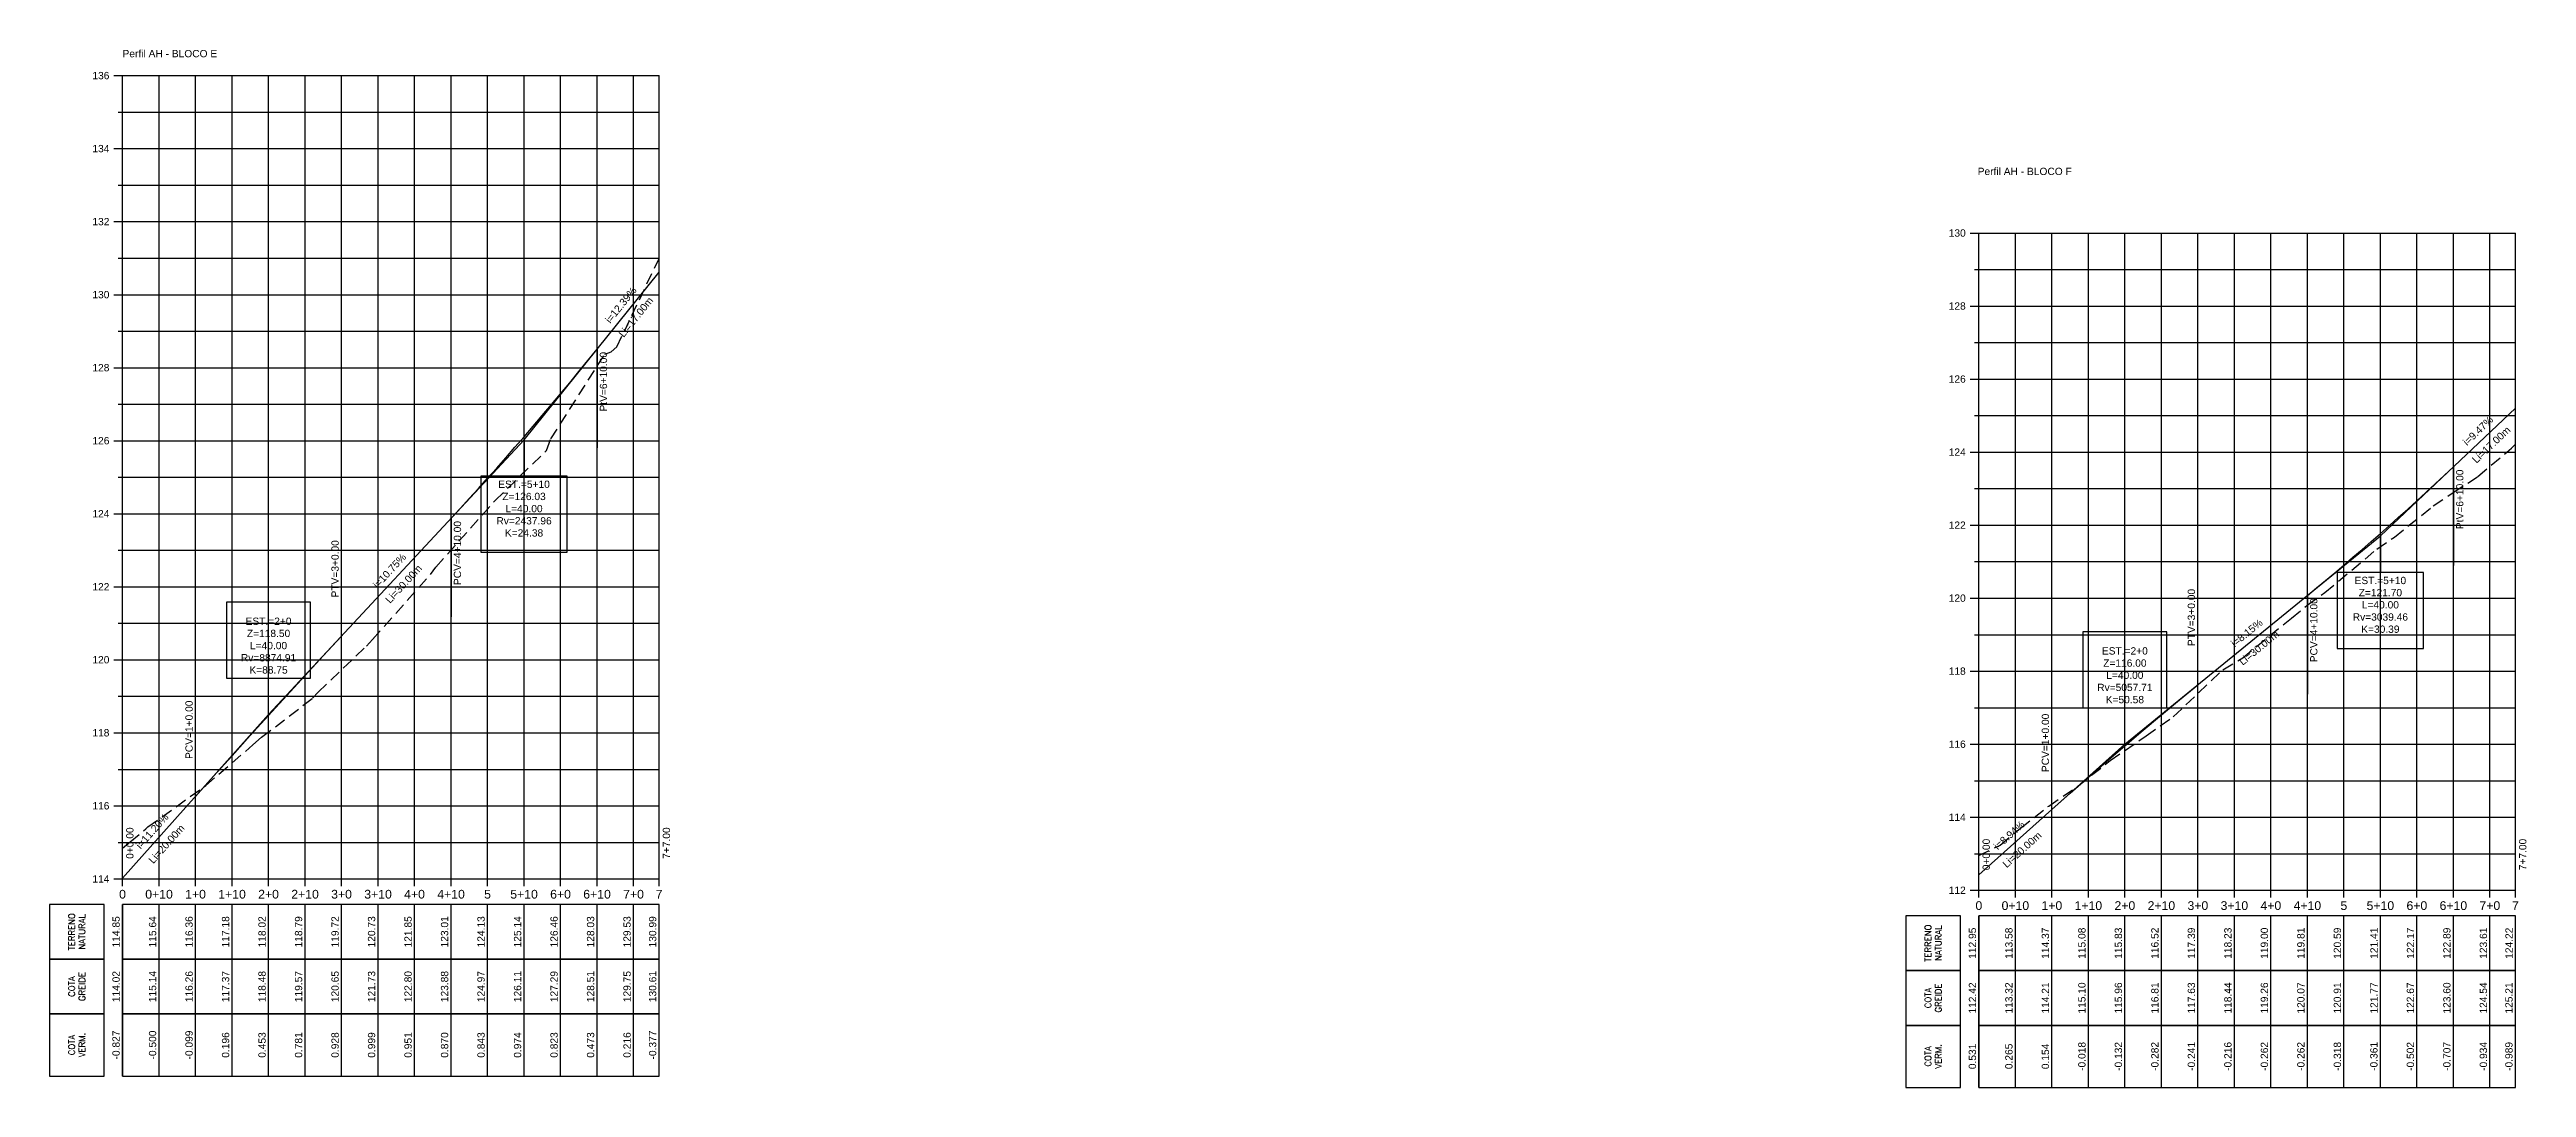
# Model space of a CAD drawing. Header units: metres. Extents: x 436314 to 439216, y 9612307 to 9615043.
# Drawn here: x 436314 to 436992, y 9612310 to 9612594 of the extents above; entities that cross this region are included whole.
import ezdxf

# ---------------------------------------------------------------- set-up
doc = ezdxf.new("R2010")
doc.units = ezdxf.units.M
doc.linetypes.add('HIDDEN', pattern=[9.525, 6.35, -3.175])
for name, color, linetype in [('Borda', 1, 'Continuous'), ('Cota', 2, 'Continuous'), ('COTA-TN', 7, 'Continuous'), ('Estacas', 7, 'Continuous'), ('Malha', 251, 'Continuous'), ('Perfil visualização', 7, 'Continuous'), ('PIs', 2, 'Continuous'), ('Plataforma 1', 10, 'Continuous'), ('Terreno', 3, 'HIDDEN'), ('TEXTO', 7, 'Continuous'), ('TXT-Curvas', 7, 'Continuous'), ('TXT-Estacas', 7, 'Continuous'), ('TXT-Perfil', 7, 'Continuous')]:
    doc.layers.add(name, color=color, linetype=linetype)
doc.styles.add('ARIAL', font='arial.ttf')
doc.styles.add('ROMANS', font='romans.shx')

msp = doc.modelspace()

# ---------------------------------------------------------------- linework, layer by layer
at = {"layer": 'Borda', "color": 3, "linetype": 'Continuous', "lineweight": -3}
for p, q in [((436331.16, 9612586.67), (436333.56, 9612586.67)), ((436332.36, 9612576.67), (436333.56, 9612576.67)), ((436331.16, 9612566.67), (436333.56, 9612566.67)), ((436332.36, 9612556.67), (436333.56, 9612556.67)), ((436331.16, 9612546.67), (436333.56, 9612546.67)), ((436839.74, 9612543.55), (436842.14, 9612543.55)), ((436332.36, 9612536.67), (436333.56, 9612536.67)), ((436840.94, 9612533.55), (436842.14, 9612533.55)), ((436331.16, 9612526.67), (436333.56, 9612526.67)), ((436839.74, 9612523.55), (436842.14, 9612523.55)), ((436332.36, 9612516.67), (436333.56, 9612516.67)), ((436840.94, 9612513.55), (436842.14, 9612513.55)), ((436331.16, 9612506.67), (436333.56, 9612506.67)), ((436839.74, 9612503.55), (436842.14, 9612503.55)), ((436332.36, 9612496.67), (436333.56, 9612496.67)), ((436840.94, 9612493.55), (436842.14, 9612493.55)), ((436331.16, 9612486.67), (436333.56, 9612486.67)), ((436839.74, 9612483.55), (436842.14, 9612483.55)), ((436332.36, 9612476.67), (436333.56, 9612476.67)), ((436840.94, 9612473.55), (436842.14, 9612473.55)), ((436331.16, 9612466.67), (436333.56, 9612466.67)), ((436839.74, 9612463.55), (436842.14, 9612463.55)), ((436332.36, 9612456.67), (436333.56, 9612456.67)), ((436840.94, 9612453.55), (436842.14, 9612453.55)), ((436331.16, 9612446.67), (436333.56, 9612446.67)), ((436839.74, 9612443.55), (436842.14, 9612443.55)), ((436332.36, 9612436.67), (436333.56, 9612436.67)), ((436840.94, 9612433.55), (436842.14, 9612433.55)), ((436331.16, 9612426.67), (436333.56, 9612426.67)), ((436839.74, 9612423.55), (436842.14, 9612423.55)), ((436332.36, 9612416.67), (436333.56, 9612416.67)), ((436840.94, 9612413.55), (436842.14, 9612413.55)), ((436331.16, 9612406.67), (436333.56, 9612406.67)), ((436839.74, 9612403.55), (436842.14, 9612403.55)), ((436332.36, 9612396.67), (436333.56, 9612396.67)), ((436840.94, 9612393.55), (436842.14, 9612393.55)), ((436331.16, 9612386.67), (436333.56, 9612386.67)), ((436839.74, 9612383.55), (436842.14, 9612383.55)), ((436332.36, 9612376.67), (436333.56, 9612376.67)), ((436840.94, 9612373.55), (436842.14, 9612373.55)), ((436331.16, 9612366.67), (436333.56, 9612366.67)), ((436331.16, 9612366.67), (436333.56, 9612366.67)), ((436839.74, 9612363.55), (436842.14, 9612363.55)), ((436839.74, 9612363.55), (436842.14, 9612363.55))]:
    msp.add_line(p, q, dxfattribs=at)
at = {"layer": 'Borda', "color": 1, "linetype": 'Continuous', "lineweight": -3}
for p, q in [((436333.56, 9612366.67), (436333.56, 9612586.67)), ((436333.56, 9612586.67), (436480.56, 9612586.67)), ((436480.56, 9612366.67), (436480.56, 9612586.67)), ((436842.14, 9612363.55), (436842.14, 9612543.55)), ((436842.14, 9612543.55), (436989.14, 9612543.55)), ((436989.14, 9612363.55), (436989.14, 9612543.55)), ((436333.56, 9612366.67), (436480.56, 9612366.67)), ((436842.14, 9612363.55), (436989.14, 9612363.55))]:
    msp.add_line(p, q, dxfattribs=at)
at = {"layer": 'COTA-TN', "color": 8, "linetype": 'Continuous', "lineweight": -3}
for p, q in [((436333.56, 9612312.67), (436333.56, 9612359.67)), ((436343.56, 9612312.67), (436343.56, 9612359.67)), ((436353.56, 9612312.67), (436353.56, 9612359.67)), ((436363.56, 9612312.67), (436363.56, 9612359.67)), ((436373.56, 9612312.67), (436373.56, 9612359.67)), ((436383.56, 9612312.67), (436383.56, 9612359.67)), ((436393.56, 9612312.67), (436393.56, 9612359.67)), ((436403.56, 9612312.67), (436403.56, 9612359.67)), ((436413.56, 9612312.67), (436413.56, 9612359.67)), ((436423.56, 9612312.67), (436423.56, 9612359.67)), ((436433.56, 9612312.67), (436433.56, 9612359.67)), ((436443.56, 9612312.67), (436443.56, 9612359.67)), ((436453.56, 9612312.67), (436453.56, 9612359.67)), ((436463.56, 9612312.67), (436463.56, 9612359.67)), ((436473.56, 9612312.67), (436473.56, 9612359.67)), ((436480.56, 9612312.67), (436480.56, 9612359.67)), ((436842.14, 9612309.55), (436842.14, 9612356.55)), ((436852.14, 9612309.55), (436852.14, 9612356.55)), ((436862.14, 9612309.55), (436862.14, 9612356.55)), ((436872.14, 9612309.55), (436872.14, 9612356.55)), ((436882.14, 9612309.55), (436882.14, 9612356.55)), ((436892.14, 9612309.55), (436892.14, 9612356.55)), ((436902.14, 9612309.55), (436902.14, 9612356.55)), ((436912.14, 9612309.55), (436912.14, 9612356.55)), ((436922.14, 9612309.55), (436922.14, 9612356.55)), ((436932.14, 9612309.55), (436932.14, 9612356.55)), ((436942.14, 9612309.55), (436942.14, 9612356.55)), ((436952.14, 9612309.55), (436952.14, 9612356.55)), ((436962.14, 9612309.55), (436962.14, 9612356.55)), ((436972.14, 9612309.55), (436972.14, 9612356.55)), ((436982.14, 9612309.55), (436982.14, 9612356.55)), ((436989.14, 9612309.55), (436989.14, 9612356.55))]:
    msp.add_line(p, q, dxfattribs=at)
for points in [[(436328.56, 9612344.67), (436328.56, 9612359.67), (436313.56, 9612359.67), (436313.56, 9612344.67)], [(436333.56, 9612344.67), (436480.56, 9612344.67), (436480.56, 9612359.67), (436333.56, 9612359.67)], [(436837.14, 9612341.55), (436837.14, 9612356.55), (436822.14, 9612356.55), (436822.14, 9612341.55)], [(436842.14, 9612341.55), (436989.14, 9612341.55), (436989.14, 9612356.55), (436842.14, 9612356.55)], [(436328.56, 9612329.67), (436328.56, 9612344.67), (436313.56, 9612344.67), (436313.56, 9612329.67)], [(436333.56, 9612329.67), (436480.56, 9612329.67), (436480.56, 9612344.67), (436333.56, 9612344.67)], [(436837.14, 9612326.55), (436837.14, 9612341.55), (436822.14, 9612341.55), (436822.14, 9612326.55)], [(436842.14, 9612326.55), (436989.14, 9612326.55), (436989.14, 9612341.55), (436842.14, 9612341.55)], [(436328.56, 9612312.67), (436328.56, 9612329.67), (436313.56, 9612329.67), (436313.56, 9612312.67)], [(436333.56, 9612312.67), (436480.56, 9612312.67), (436480.56, 9612329.67), (436333.56, 9612329.67)], [(436837.14, 9612309.55), (436837.14, 9612326.55), (436822.14, 9612326.55), (436822.14, 9612309.55)], [(436842.14, 9612309.55), (436989.14, 9612309.55), (436989.14, 9612326.55), (436842.14, 9612326.55)]]:
    msp.add_3dface(points, dxfattribs=at)
at = {"layer": 'Estacas', "color": 3, "linetype": 'Continuous', "lineweight": -3}
for p, q in [((436333.56, 9612364.67), (436333.56, 9612366.67)), ((436343.56, 9612364.67), (436343.56, 9612366.67)), ((436353.56, 9612364.67), (436353.56, 9612366.67)), ((436363.56, 9612364.67), (436363.56, 9612366.67)), ((436373.56, 9612364.67), (436373.56, 9612366.67)), ((436383.56, 9612364.67), (436383.56, 9612366.67)), ((436393.56, 9612364.67), (436393.56, 9612366.67)), ((436403.56, 9612364.67), (436403.56, 9612366.67)), ((436413.56, 9612364.67), (436413.56, 9612366.67)), ((436423.56, 9612364.67), (436423.56, 9612366.67)), ((436433.56, 9612364.67), (436433.56, 9612366.67)), ((436443.56, 9612364.67), (436443.56, 9612366.67)), ((436453.56, 9612364.67), (436453.56, 9612366.67)), ((436463.56, 9612364.67), (436463.56, 9612366.67)), ((436473.56, 9612364.67), (436473.56, 9612366.67)), ((436480.56, 9612364.67), (436480.56, 9612366.67)), ((436842.14, 9612361.55), (436842.14, 9612363.55)), ((436852.14, 9612361.55), (436852.14, 9612363.55)), ((436862.14, 9612361.55), (436862.14, 9612363.55)), ((436872.14, 9612361.55), (436872.14, 9612363.55)), ((436882.14, 9612361.55), (436882.14, 9612363.55)), ((436892.14, 9612361.55), (436892.14, 9612363.55)), ((436902.14, 9612361.55), (436902.14, 9612363.55)), ((436912.14, 9612361.55), (436912.14, 9612363.55)), ((436922.14, 9612361.55), (436922.14, 9612363.55)), ((436932.14, 9612361.55), (436932.14, 9612363.55)), ((436942.14, 9612361.55), (436942.14, 9612363.55)), ((436952.14, 9612361.55), (436952.14, 9612363.55)), ((436962.14, 9612361.55), (436962.14, 9612363.55)), ((436972.14, 9612361.55), (436972.14, 9612363.55)), ((436982.14, 9612361.55), (436982.14, 9612363.55)), ((436989.14, 9612361.55), (436989.14, 9612363.55))]:
    msp.add_line(p, q, dxfattribs=at)
at = {"layer": 'Malha', "color": 251, "linetype": 'Continuous', "lineweight": -3}
for p, q in [((436333.56, 9612586.67), (436480.56, 9612586.67)), ((436333.56, 9612366.67), (436333.56, 9612586.67)), ((436343.56, 9612366.67), (436343.56, 9612586.67)), ((436353.56, 9612366.67), (436353.56, 9612586.67)), ((436363.56, 9612366.67), (436363.56, 9612586.67)), ((436373.56, 9612366.67), (436373.56, 9612586.67)), ((436383.56, 9612366.67), (436383.56, 9612586.67)), ((436393.56, 9612366.67), (436393.56, 9612586.67)), ((436403.56, 9612366.67), (436403.56, 9612586.67)), ((436413.56, 9612366.67), (436413.56, 9612586.67)), ((436423.56, 9612366.67), (436423.56, 9612586.67)), ((436433.56, 9612366.67), (436433.56, 9612586.67)), ((436443.56, 9612366.67), (436443.56, 9612586.67)), ((436453.56, 9612366.67), (436453.56, 9612586.67)), ((436463.56, 9612366.67), (436463.56, 9612586.67)), ((436473.56, 9612366.67), (436473.56, 9612586.67)), ((436480.56, 9612366.67), (436480.56, 9612586.67)), ((436333.56, 9612576.67), (436480.56, 9612576.67)), ((436333.56, 9612566.67), (436480.56, 9612566.67)), ((436333.56, 9612556.67), (436480.56, 9612556.67)), ((436333.56, 9612546.67), (436480.56, 9612546.67)), ((436842.14, 9612543.55), (436989.14, 9612543.55)), ((436842.14, 9612363.55), (436842.14, 9612543.55)), ((436852.14, 9612363.55), (436852.14, 9612543.55)), ((436862.14, 9612363.55), (436862.14, 9612543.55)), ((436872.14, 9612363.55), (436872.14, 9612543.55)), ((436882.14, 9612363.55), (436882.14, 9612543.55)), ((436892.14, 9612363.55), (436892.14, 9612543.55)), ((436902.14, 9612363.55), (436902.14, 9612543.55)), ((436912.14, 9612363.55), (436912.14, 9612543.55)), ((436922.14, 9612363.55), (436922.14, 9612543.55)), ((436932.14, 9612363.55), (436932.14, 9612543.55)), ((436942.14, 9612363.55), (436942.14, 9612543.55)), ((436952.14, 9612363.55), (436952.14, 9612543.55)), ((436962.14, 9612363.55), (436962.14, 9612543.55)), ((436972.14, 9612363.55), (436972.14, 9612543.55)), ((436982.14, 9612363.55), (436982.14, 9612543.55)), ((436989.14, 9612363.55), (436989.14, 9612543.55)), ((436333.56, 9612536.67), (436480.56, 9612536.67)), ((436842.14, 9612533.55), (436989.14, 9612533.55)), ((436333.56, 9612526.67), (436480.56, 9612526.67)), ((436842.14, 9612523.55), (436989.14, 9612523.55)), ((436333.56, 9612516.67), (436480.56, 9612516.67)), ((436842.14, 9612513.55), (436989.14, 9612513.55)), ((436333.56, 9612506.67), (436480.56, 9612506.67)), ((436842.14, 9612503.55), (436989.14, 9612503.55)), ((436333.56, 9612496.67), (436480.56, 9612496.67)), ((436842.14, 9612493.55), (436989.14, 9612493.55)), ((436333.56, 9612486.67), (436480.56, 9612486.67)), ((436842.14, 9612483.55), (436989.14, 9612483.55)), ((436333.56, 9612476.67), (436480.56, 9612476.67)), ((436842.14, 9612473.55), (436989.14, 9612473.55)), ((436333.56, 9612466.67), (436480.56, 9612466.67)), ((436842.14, 9612463.55), (436989.14, 9612463.55)), ((436333.56, 9612456.67), (436480.56, 9612456.67)), ((436842.14, 9612453.55), (436989.14, 9612453.55)), ((436333.56, 9612446.67), (436480.56, 9612446.67)), ((436842.14, 9612443.55), (436989.14, 9612443.55)), ((436333.56, 9612436.67), (436480.56, 9612436.67)), ((436842.14, 9612433.55), (436989.14, 9612433.55)), ((436333.56, 9612426.67), (436480.56, 9612426.67)), ((436842.14, 9612423.55), (436989.14, 9612423.55)), ((436333.56, 9612416.67), (436480.56, 9612416.67)), ((436842.14, 9612413.55), (436989.14, 9612413.55)), ((436333.56, 9612406.67), (436480.56, 9612406.67)), ((436842.14, 9612403.55), (436989.14, 9612403.55)), ((436333.56, 9612396.67), (436480.56, 9612396.67)), ((436842.14, 9612393.55), (436989.14, 9612393.55)), ((436333.56, 9612386.67), (436480.56, 9612386.67)), ((436842.14, 9612383.55), (436989.14, 9612383.55)), ((436333.56, 9612376.67), (436480.56, 9612376.67)), ((436842.14, 9612373.55), (436989.14, 9612373.55)), ((436333.56, 9612366.67), (436480.56, 9612366.67)), ((436333.56, 9612366.67), (436480.56, 9612366.67)), ((436842.14, 9612363.55), (436989.14, 9612363.55)), ((436842.14, 9612363.55), (436989.14, 9612363.55))]:
    msp.add_line(p, q, dxfattribs=at)
at = {"layer": 'PIs', "color": 2, "linetype": 'Continuous', "lineweight": -3}
for p, q in [((436333.56, 9612366.67), (436333.56, 9612586.67)), ((436480.56, 9612366.67), (436480.56, 9612586.67)), ((436842.14, 9612363.55), (436842.14, 9612543.55)), ((436989.14, 9612363.55), (436989.14, 9612543.55))]:
    msp.add_line(p, q, dxfattribs=at)
at = {"layer": 'Plataforma 1', "color": 10, "linetype": 'Continuous', "lineweight": -3, "ltscale": 2}
for p, q in [((436443.56, 9612486.95), (436480.56, 9612532.81)), ((436458.56, 9612505.59), (436461.06, 9612508.65)), ((436461.06, 9612508.65), (436463.56, 9612511.74)), ((436451.06, 9612496.56), (436453.56, 9612499.55)), ((436453.56, 9612499.55), (436456.06, 9612502.56)), ((436456.06, 9612502.56), (436458.56, 9612505.59)), ((436446.06, 9612490.67), (436448.56, 9612493.61)), ((436448.56, 9612493.61), (436451.06, 9612496.56)), ((436952.14, 9612460.6), (436989.14, 9612495.62)), ((436373.56, 9612411.67), (436443.56, 9612486.95)), ((436441.06, 9612484.89), (436443.56, 9612487.77)), ((436443.56, 9612487.77), (436446.06, 9612490.67)), ((436433.56, 9612476.4), (436436.06, 9612479.2)), ((436436.06, 9612479.2), (436438.56, 9612482.03)), ((436438.56, 9612482.03), (436441.06, 9612484.89)), ((436969.64, 9612477.17), (436972.14, 9612479.53)), ((436428.56, 9612470.87), (436431.06, 9612473.62)), ((436431.06, 9612473.62), (436433.56, 9612476.4)), ((436962.14, 9612470.23), (436964.64, 9612472.52)), ((436964.64, 9612472.52), (436967.14, 9612474.84)), ((436967.14, 9612474.84), (436969.64, 9612477.17)), ((436423.56, 9612465.44), (436426.06, 9612468.14)), ((436426.06, 9612468.14), (436428.56, 9612470.87)), ((436954.64, 9612463.47), (436957.14, 9612465.7)), ((436957.14, 9612465.7), (436959.64, 9612467.95)), ((436959.64, 9612467.95), (436962.14, 9612470.23)), ((436882.14, 9612403.55), (436952.14, 9612460.6)), ((436947.14, 9612456.89), (436949.64, 9612459.06)), ((436949.64, 9612459.06), (436952.14, 9612461.25)), ((436952.14, 9612461.25), (436954.64, 9612463.47)), ((436939.64, 9612450.5), (436942.14, 9612452.61)), ((436942.14, 9612452.61), (436944.64, 9612454.74)), ((436944.64, 9612454.74), (436947.14, 9612456.89)), ((436932.14, 9612444.3), (436934.64, 9612446.35)), ((436934.64, 9612446.35), (436937.14, 9612448.41)), ((436937.14, 9612448.41), (436939.64, 9612450.5)), ((436388.56, 9612427.79), (436393.56, 9612433.18)), ((436383.56, 9612422.37), (436388.56, 9612427.79)), ((436378.56, 9612416.92), (436383.56, 9612422.37)), ((436897.14, 9612415.75), (436902.14, 9612419.85)), ((436333.56, 9612366.85), (436373.56, 9612411.67)), ((436368.56, 9612405.94), (436373.56, 9612411.45)), ((436373.56, 9612411.45), (436378.56, 9612416.92)), ((436887.14, 9612407.4), (436892.14, 9612411.6)), ((436892.14, 9612411.6), (436897.14, 9612415.75)), ((436363.56, 9612400.41), (436368.56, 9612405.94)), ((436882.14, 9612403.15), (436887.14, 9612407.4)), ((436358.56, 9612394.85), (436363.56, 9612400.41)), ((436842.14, 9612367.79), (436882.14, 9612403.55)), ((436872.14, 9612394.51), (436877.14, 9612398.86)), ((436877.14, 9612398.86), (436882.14, 9612403.15)), ((436353.56, 9612389.26), (436358.56, 9612394.85)), ((436867.14, 9612390.11), (436872.14, 9612394.51)), ((436862.14, 9612385.67), (436867.14, 9612390.11))]:
    msp.add_line(p, q, dxfattribs=at)
at = {"layer": 'Terreno', "color": 3, "linetype": 'HIDDEN', "lineweight": -3, "ltscale": 0.5}
for p, q in [((436468.98, 9612512.42), (436480.56, 9612536.57)), ((436450.91, 9612487.16), (436465.68, 9612510.34)), ((436465.68, 9612510.34), (436467.47, 9612511.01)), ((436467.47, 9612511.01), (436468.98, 9612512.42)), ((436449.7, 9612484.01), (436450.91, 9612487.16)), ((436988.06, 9612484.65), (436989.14, 9612485.73)), ((436435.62, 9612470.28), (436449.7, 9612484.01)), ((436978.86, 9612476.89), (436988.06, 9612484.65)), ((436966.65, 9612468.83), (436972.12, 9612472.45)), ((436972.12, 9612472.45), (436978.86, 9612476.89)), ((436419.39, 9612452.07), (436435.62, 9612470.28)), ((436955.98, 9612460.26), (436966.65, 9612468.83)), ((436951.18, 9612456.99), (436955.98, 9612460.26)), ((436417.92, 9612450.08), (436419.39, 9612452.07)), ((436936.97, 9612445.11), (436951.18, 9612456.99)), ((436402.07, 9612432.27), (436417.92, 9612450.08)), ((436932.08, 9612441.64), (436936.97, 9612445.11)), ((436914.42, 9612427.22), (436927.76, 9612438.12)), ((436927.76, 9612438.12), (436932.08, 9612441.64)), ((436400.4, 9612430.43), (436402.07, 9612432.27)), ((436387.15, 9612417.78), (436400.4, 9612430.43)), ((436909, 9612423.93), (436914.42, 9612427.22)), ((436385.59, 9612416.12), (436387.15, 9612417.78)), ((436895.41, 9612411.08), (436909, 9612423.93)), ((436371.64, 9612405.45), (436385.59, 9612416.12)), ((436887.96, 9612405.84), (436895.41, 9612411.08)), ((436369.29, 9612403.37), (436371.64, 9612405.45)), ((436878.14, 9612399.08), (436887.96, 9612405.84)), ((436356.37, 9612392.28), (436369.29, 9612403.37)), ((436869.29, 9612392.09), (436878.14, 9612399.08)), ((436340.52, 9612380.88), (436356.37, 9612392.28)), ((436861.28, 9612386.62), (436869.29, 9612392.09)), ((436853.58, 9612380.56), (436861.28, 9612386.62)), ((436335.61, 9612376.85), (436339.94, 9612380.35)), ((436339.94, 9612380.35), (436340.52, 9612380.88)), ((436847.99, 9612375.94), (436853.58, 9612380.56)), ((436333.56, 9612375.12), (436335.61, 9612376.85)), ((436842.14, 9612373.09), (436847.99, 9612375.94))]:
    msp.add_line(p, q, dxfattribs=at)
at = {"layer": 'TXT-Curvas', "color": 7, "linetype": 'Continuous', "lineweight": -3}
for p, q in [((436463.56, 9612511.74), (436463.56, 9612484.74)), ((436443.56, 9612486.95), (436443.56, 9612476.95)), ((436972.14, 9612479.53), (436972.14, 9612452.53)), ((436431.73, 9612476.95), (436431.73, 9612456.15)), ((436455.39, 9612476.95), (436431.73, 9612476.95)), ((436455.39, 9612456.15), (436455.39, 9612476.95)), ((436423.56, 9612465.44), (436423.56, 9612438.44)), ((436393.56, 9612433.18), (436393.56, 9612460.18)), ((436952.14, 9612460.6), (436952.14, 9612450.6)), ((436431.73, 9612456.15), (436455.39, 9612456.15)), ((436902.14, 9612419.85), (436902.14, 9612446.85)), ((436940.31, 9612450.6), (436940.31, 9612429.8)), ((436963.97, 9612450.6), (436940.31, 9612450.6)), ((436963.97, 9612429.8), (436963.97, 9612450.6)), ((436362.07, 9612442.47), (436362.07, 9612421.67)), ((436385.04, 9612442.47), (436362.07, 9612442.47)), ((436385.04, 9612421.67), (436385.04, 9612442.47)), ((436932.14, 9612444.3), (436932.14, 9612417.3)), ((436870.65, 9612434.35), (436870.65, 9612413.55)), ((436893.62, 9612434.35), (436870.65, 9612434.35)), ((436893.62, 9612413.55), (436893.62, 9612434.35)), ((436940.31, 9612429.8), (436963.97, 9612429.8)), ((436362.07, 9612421.67), (436385.04, 9612421.67)), ((436373.56, 9612411.67), (436373.56, 9612421.67)), ((436353.56, 9612389.26), (436353.56, 9612416.26)), ((436862.14, 9612385.67), (436862.14, 9612412.67)), ((436870.65, 9612413.55), (436893.62, 9612413.55)), ((436882.14, 9612403.55), (436882.14, 9612413.55))]:
    msp.add_line(p, q, dxfattribs=at)

# ---------------------------------------------------------------- texts
at = {"layer": 'Cota', "color": 2, "linetype": 'Continuous', "lineweight": -3, "char_height": 2, "attachment_point": 6, "style": 'ARIAL'}
for s, insert in [('{\\C256;136  }', (436329.96, 9612586.67)), ('{\\C256;134  }', (436329.96, 9612566.67)), ('{\\C256;132  }', (436329.96, 9612546.67)), ('{\\C256;130  }', (436838.54, 9612543.55)), ('{\\C256;130  }', (436329.96, 9612526.67)), ('{\\C256;128  }', (436838.54, 9612523.55)), ('{\\C256;128  }', (436329.96, 9612506.67)), ('{\\C256;126  }', (436838.54, 9612503.55)), ('{\\C256;126  }', (436329.96, 9612486.67)), ('{\\C256;124  }', (436838.54, 9612483.55)), ('{\\C256;124  }', (436329.96, 9612466.67)), ('{\\C256;122  }', (436838.54, 9612463.55)), ('{\\C256;122  }', (436329.96, 9612446.67)), ('{\\C256;120  }', (436838.54, 9612443.55)), ('{\\C256;120  }', (436329.96, 9612426.67)), ('{\\C256;118  }', (436838.54, 9612423.55)), ('{\\C256;118  }', (436329.96, 9612406.67)), ('{\\C256;116  }', (436838.54, 9612403.55)), ('{\\C256;116  }', (436329.96, 9612386.67)), ('{\\C256;114  }', (436838.54, 9612383.55)), ('{\\C256;114  }', (436329.96, 9612366.67)), ('{\\C256;112  }', (436838.54, 9612363.55))]:
    msp.add_mtext(s, dxfattribs=dict(at, insert=insert))
at = {"layer": 'Estacas', "color": 7, "linetype": 'Continuous', "lineweight": -3, "char_height": 2.4, "attachment_point": 2, "style": 'ARIAL'}
for s, insert in [('{\\C256;0}', (436333.56, 9612363.67)), ('{\\C256;0+10}', (436343.56, 9612363.67)), ('{\\C256;1+0}', (436353.56, 9612363.67)), ('{\\C256;1+10}', (436363.56, 9612363.67)), ('{\\C256;2+0}', (436373.56, 9612363.67)), ('{\\C256;2+10}', (436383.56, 9612363.67)), ('{\\C256;3+0}', (436393.56, 9612363.67)), ('{\\C256;3+10}', (436403.56, 9612363.67)), ('{\\C256;4+0}', (436413.56, 9612363.67)), ('{\\C256;4+10}', (436423.56, 9612363.67)), ('{\\C256;5}', (436433.56, 9612363.67)), ('{\\C256;5+10}', (436443.56, 9612363.67)), ('{\\C256;6+0}', (436453.56, 9612363.67)), ('{\\C256;6+10}', (436463.56, 9612363.67)), ('{\\C256;7+0}', (436473.56, 9612363.67)), ('{\\C256;7}', (436480.56, 9612363.67)), ('{\\C256;0}', (436842.14, 9612360.55)), ('{\\C256;0+10}', (436852.14, 9612360.55)), ('{\\C256;1+0}', (436862.14, 9612360.55)), ('{\\C256;1+10}', (436872.14, 9612360.55)), ('{\\C256;2+0}', (436882.14, 9612360.55)), ('{\\C256;2+10}', (436892.14, 9612360.55)), ('{\\C256;3+0}', (436902.14, 9612360.55)), ('{\\C256;3+10}', (436912.14, 9612360.55)), ('{\\C256;4+0}', (436922.14, 9612360.55)), ('{\\C256;4+10}', (436932.14, 9612360.55)), ('{\\C256;5}', (436942.14, 9612360.55)), ('{\\C256;5+10}', (436952.14, 9612360.55)), ('{\\C256;6+0}', (436962.14, 9612360.55)), ('{\\C256;6+10}', (436972.14, 9612360.55)), ('{\\C256;7+0}', (436982.14, 9612360.55)), ('{\\C256;7}', (436989.14, 9612360.55))]:
    msp.add_mtext(s, dxfattribs=dict(at, insert=insert))
at = {"layer": 'Perfil visualização', "color": 7, "linetype": 'Continuous', "lineweight": -3, "char_height": 1.7, "attachment_point": 5, "rotation": 90, "style": 'ROMANS'}
for s, insert in [('{\\C256;TERRENO\\PNATURAL}', (436321.06, 9612352.17)), ('{\\C256;TERRENO\\PNATURAL}', (436829.64, 9612349.05)), ('{\\C256;COTA\\PGREIDE}', (436321.06, 9612337.17)), ('{\\C256;COTA\\PGREIDE}', (436829.64, 9612334.05)), ('{\\C256;COTA\\PVERM.}', (436321.06, 9612321.17)), ('{\\C256;COTA\\PVERM.}', (436829.64, 9612318.05))]:
    msp.add_mtext(s, dxfattribs=dict(at, insert=insert))
at = {"layer": 'TEXTO', "color": 4, "linetype": 'Continuous', "lineweight": -3, "char_height": 2, "attachment_point": 7, "style": 'ARIAL'}
for s, insert in [('Perfil AH - BLOCO E', (436333.56, 9612591.67)), ('Perfil AH - BLOCO F', (436841.82, 9612559.41))]:
    msp.add_mtext(s, dxfattribs=dict(at, insert=insert))
at = {"layer": 'TEXTO', "color": 7, "linetype": 'Continuous', "lineweight": -3, "char_height": 2, "style": 'ARIAL'}
for s, insert, attachment_point, rotation in [('i=12.39%', (436470.89, 9612523.21), 8, 51.1026), ('Li=17.00m', (436473.42, 9612521.17), 2, 51.1026), ('i=9.47%', (436979.61, 9612488.66), 8, 43.42791), ('Li=17.00m', (436981.84, 9612486.3), 2, 43.42791), ('i=10.75%', (436407.46, 9612450.33), 8, 47.07953), ('Li=30.00m', (436409.84, 9612448.12), 2, 47.07953), ('i=8.15%', (436916.19, 9612433.24), 8, 39.17914), ('Li=30.00m', (436918.24, 9612430.72), 2, 39.17914), ('i=11.20%', (436342.44, 9612379.06), 8, 48.25058), ('Li=20.00m', (436344.86, 9612376.89), 2, 48.25058), ('i=8.94%', (436851.14, 9612377.85), 8, 41.79866), ('Li=20.00m', (436853.3, 9612375.42), 2, 41.79866)]:
    msp.add_mtext(s, dxfattribs=dict(at, insert=insert, attachment_point=attachment_point, rotation=rotation))
at = {"layer": 'TXT-Curvas', "color": 7, "linetype": 'Continuous', "lineweight": -3, "char_height": 2, "rotation": 90, "style": 'ARIAL'}
for s, insert, attachment_point in [('{\\C256;PtV=6+10.00}', (436464.31, 9612510.99), 3), ('{\\C256;PtV=6+10.00}', (436972.89, 9612478.78), 3), ('{\\C256;PTV=3+0.00}', (436392.81, 9612459.43), 9), ('{\\C256;PCV=4+10.00}', (436424.31, 9612464.69), 3), ('{\\C256;PTV=3+0.00}', (436901.39, 9612446.1), 9), ('{\\C256;PCV=4+10.00}', (436932.89, 9612443.55), 3), ('{\\C256;PCV=1+0.00}', (436352.81, 9612415.51), 9), ('{\\C256;PCV=1+0.00}', (436861.39, 9612411.92), 9)]:
    msp.add_mtext(s, dxfattribs=dict(at, insert=insert, attachment_point=attachment_point))
at = {"layer": 'TXT-Curvas', "color": 7, "linetype": 'Continuous', "lineweight": -3, "char_height": 2, "style": 'ARIAL'}
for s, insert, attachment_point in [('EST.=5+10\\PZ=126.03\\PL=40.00\\PRv=2437.96\\PK=24.38', (436443.56, 9612475.75), 2), ('EST.=5+10\\PZ=121.70\\PL=40.00\\PRv=3039.46\\PK=30.39', (436952.14, 9612449.4), 2), ('EST.=2+0\\PZ=118.50\\PL=40.00\\PRv=8874.91\\PK=88.75', (436373.56, 9612422.87), 8), ('EST.=2+0\\PZ=116.00\\PL=40.00\\PRv=5057.71\\PK=50.58', (436882.14, 9612414.75), 8)]:
    msp.add_mtext(s, dxfattribs=dict(at, insert=insert, attachment_point=attachment_point))
at = {"layer": 'TXT-Estacas', "color": 7, "linetype": 'Continuous', "lineweight": -3, "char_height": 2, "attachment_point": 2, "rotation": 90, "style": 'ARIAL'}
for s, insert in [('0+0.00', (436334.56, 9612376.47)), ('7+7.00', (436481.56, 9612376.47)), ('0+0.00', (436843.14, 9612373.35)), ('7+7.00', (436990.14, 9612373.35))]:
    msp.add_mtext(s, dxfattribs=dict(at, insert=insert))
at = {"layer": 'TXT-Perfil', "color": 7, "linetype": 'Continuous', "lineweight": -3, "char_height": 2, "attachment_point": 8, "rotation": 90, "style": 'ARIAL'}
for s, insert in [('114.85', (436332.81, 9612352.17)), ('115.64', (436342.81, 9612352.17)), ('116.36', (436352.81, 9612352.17)), ('117.18', (436362.81, 9612352.17)), ('118.02', (436372.81, 9612352.17)), ('118.79', (436382.81, 9612352.17)), ('119.72', (436392.81, 9612352.17)), ('120.73', (436402.81, 9612352.17)), ('121.85', (436412.81, 9612352.17)), ('123.01', (436422.81, 9612352.17)), ('124.13', (436432.81, 9612352.17)), ('125.14', (436442.81, 9612352.17)), ('126.46', (436452.81, 9612352.17)), ('128.03', (436462.81, 9612352.17)), ('129.53', (436472.81, 9612352.17)), ('130.99', (436479.81, 9612352.17)), ('112.95', (436841.39, 9612349.05)), ('113.58', (436851.39, 9612349.05)), ('114.37', (436861.39, 9612349.05)), ('115.08', (436871.39, 9612349.05)), ('115.83', (436881.39, 9612349.05)), ('116.52', (436891.39, 9612349.05)), ('117.39', (436901.39, 9612349.05)), ('118.23', (436911.39, 9612349.05)), ('119.00', (436921.39, 9612349.05)), ('119.81', (436931.39, 9612349.05)), ('120.59', (436941.39, 9612349.05)), ('121.41', (436951.39, 9612349.05)), ('122.17', (436961.39, 9612349.05)), ('122.89', (436971.39, 9612349.05)), ('123.61', (436981.39, 9612349.05)), ('124.22', (436988.39, 9612349.05)), ('114.02', (436332.81, 9612337.17)), ('115.14', (436342.81, 9612337.17)), ('116.26', (436352.81, 9612337.17)), ('117.37', (436362.81, 9612337.17)), ('118.48', (436372.81, 9612337.17)), ('119.57', (436382.81, 9612337.17)), ('120.65', (436392.81, 9612337.17)), ('121.73', (436402.81, 9612337.17)), ('122.80', (436412.81, 9612337.17)), ('123.88', (436422.81, 9612337.17)), ('124.97', (436432.81, 9612337.17)), ('126.11', (436442.81, 9612337.17)), ('127.29', (436452.81, 9612337.17)), ('128.51', (436462.81, 9612337.17)), ('129.75', (436472.81, 9612337.17)), ('130.61', (436479.81, 9612337.17)), ('112.42', (436841.39, 9612334.05)), ('113.32', (436851.39, 9612334.05)), ('114.21', (436861.39, 9612334.05)), ('115.10', (436871.39, 9612334.05)), ('115.96', (436881.39, 9612334.05)), ('116.81', (436891.39, 9612334.05)), ('117.63', (436901.39, 9612334.05)), ('118.44', (436911.39, 9612334.05)), ('119.26', (436921.39, 9612334.05)), ('120.07', (436931.39, 9612334.05)), ('120.91', (436941.39, 9612334.05)), ('121.77', (436951.39, 9612334.05)), ('122.67', (436961.39, 9612334.05)), ('123.60', (436971.39, 9612334.05)), ('124.54', (436981.39, 9612334.05)), ('125.21', (436988.39, 9612334.05)), ('-0.827', (436332.81, 9612321.17)), ('-0.500', (436342.81, 9612321.17)), ('-0.099', (436352.81, 9612321.17)), ('0.196', (436362.81, 9612321.17)), ('0.453', (436372.81, 9612321.17)), ('0.781', (436382.81, 9612321.17)), ('0.928', (436392.81, 9612321.17)), ('0.999', (436402.81, 9612321.17)), ('0.951', (436412.81, 9612321.17)), ('0.870', (436422.81, 9612321.17)), ('0.843', (436432.81, 9612321.17)), ('0.974', (436442.81, 9612321.17)), ('0.823', (436452.81, 9612321.17)), ('0.473', (436462.81, 9612321.17)), ('0.216', (436472.81, 9612321.17)), ('-0.377', (436479.81, 9612321.17)), ('0.531', (436841.39, 9612318.05)), ('0.265', (436851.39, 9612318.05)), ('0.154', (436861.39, 9612318.05)), ('-0.018', (436871.39, 9612318.05)), ('-0.132', (436881.39, 9612318.05)), ('-0.282', (436891.39, 9612318.05)), ('-0.241', (436901.39, 9612318.05)), ('-0.216', (436911.39, 9612318.05)), ('-0.262', (436921.39, 9612318.05)), ('-0.262', (436931.39, 9612318.05)), ('-0.318', (436941.39, 9612318.05)), ('-0.361', (436951.39, 9612318.05)), ('-0.502', (436961.39, 9612318.05)), ('-0.707', (436971.39, 9612318.05)), ('-0.934', (436981.39, 9612318.05)), ('-0.989', (436988.39, 9612318.05))]:
    msp.add_mtext(s, dxfattribs=dict(at, insert=insert))

doc.saveas('drawing.dxf')
